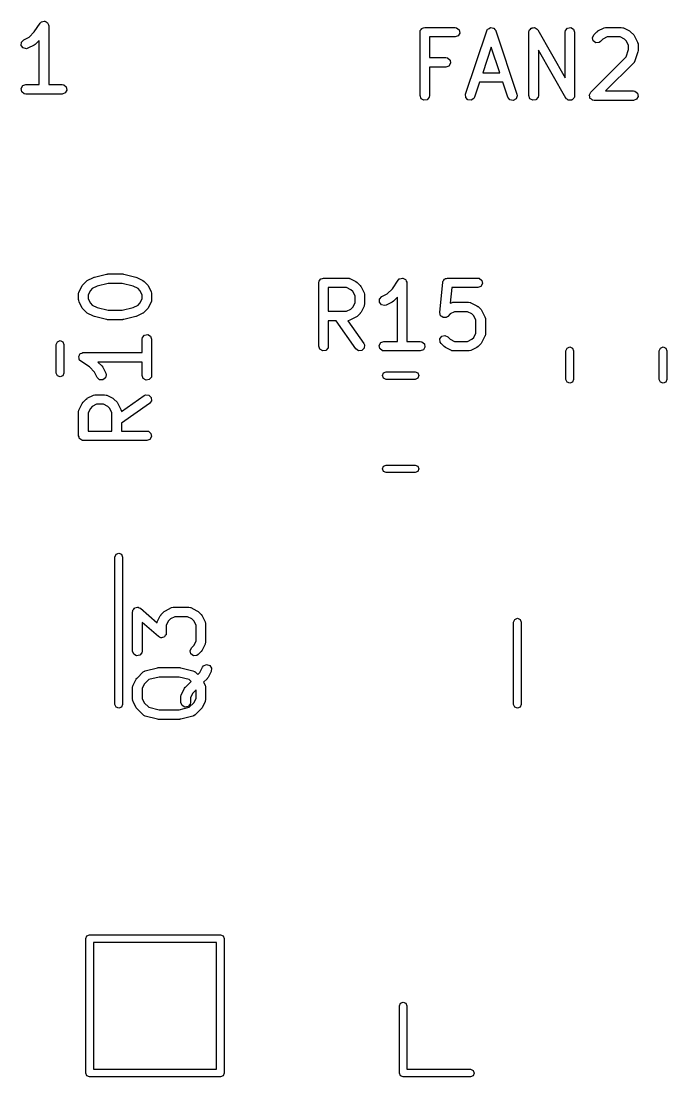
# Model space of a CAD drawing. Extents: x 84 to 170.9, y -102.7 to -57.6.
# Drawn here: x 147.92 to 158.09, y -100.52 to -83.88 of the extents above; entities that cross this region are included whole.
import ezdxf

# ---------------------------------------------------------------- set-up
doc = ezdxf.new("R2010")
doc.units = 0
doc.layers.add('BLACK', color=7, linetype='CONTINUOUS')

msp = doc.modelspace()

# ---------------------------------------------------------------- linework, layer by layer
at = {"layer": 'BLACK', "linetype": 'CONTINUOUS'}
for p, q in [((148.265, -83.8836), (148.286, -83.8775)), ((148.286, -83.8775), (148.29, -83.8793)), ((148.127, -84.0475), (148.219, -83.9108)), ((148.219, -83.9108), (148.237, -83.8919)), ((148.237, -83.8919), (148.241, -83.8907)), ((148.241, -83.8907), (148.243, -83.8874)), ((148.243, -83.8874), (148.265, -83.8836)), ((148.29, -83.8793), (148.294, -83.8785)), ((148.294, -83.8785), (148.313, -83.8894)), ((148.313, -83.8894), (148.333, -83.8981)), ((148.333, -83.8981), (148.335, -83.902)), ((148.335, -83.902), (148.338, -83.9042)), ((148.338, -83.9042), (148.346, -83.9246)), ((148.346, -83.9246), (148.355, -83.9441)), ((148.355, -83.9441), (148.354, -83.9483)), ((148.354, -83.9483), (148.356, -83.9524)), ((148.356, -83.9524), (148.356, -84.8774)), ((154.206, -84.0524), (154.208, -84.0426)), ((154.207, -84.0394), (154.209, -84.0365)), ((154.208, -84.0426), (154.207, -84.0394)), ((154.209, -84.0365), (154.21, -84.0267)), ((154.21, -84.0267), (154.223, -84.0118)), ((154.223, -84.0118), (154.233, -83.9949)), ((154.233, -83.9949), (154.239, -83.9926)), ((154.239, -83.9926), (154.243, -83.9874)), ((154.243, -83.9874), (154.263, -83.984)), ((154.263, -83.984), (154.281, -83.9774)), ((154.281, -83.9774), (154.757, -83.9774)), ((154.757, -83.9774), (154.783, -83.9819)), ((154.783, -83.9819), (154.822, -84.0149)), ((154.822, -84.0149), (154.831, -84.0654)), ((154.924, -85.0287), (155.257, -84.0287)), ((155.257, -84.0287), (155.27, -84.0058)), ((155.27, -84.0058), (155.272, -84.0046)), ((155.272, -84.0026), (155.293, -83.9913)), ((155.272, -84.0046), (155.272, -84.0026)), ((155.293, -83.9913), (155.314, -83.9789)), ((155.314, -83.9789), (155.316, -83.9792)), ((155.316, -83.9792), (155.318, -83.9782)), ((155.318, -83.9782), (155.341, -83.9829)), ((155.341, -83.9829), (155.364, -83.9864)), ((155.364, -83.9864), (155.366, -83.988)), ((155.366, -83.988), (155.368, -83.9885)), ((155.368, -83.9885), (155.383, -84.0071)), ((155.383, -84.0071), (155.398, -84.0248)), ((155.398, -84.0248), (155.398, -84.027)), ((155.398, -84.027), (155.4, -84.0287)), ((155.4, -84.0287), (155.733, -85.0287)), ((155.92, -84.0524), (155.925, -84.0267)), ((155.925, -84.0267), (155.929, -84.0214)), ((155.929, -84.0214), (155.93, -84.0146)), ((155.93, -84.0146), (155.945, -84.0022)), ((155.945, -84.0022), (155.958, -83.9874)), ((155.958, -83.9874), (155.965, -83.9862)), ((155.965, -83.9862), (155.97, -83.9818)), ((155.97, -83.9818), (155.989, -83.9819)), ((155.989, -83.9819), (156.008, -83.9785)), ((156.008, -83.9785), (156.014, -83.982)), ((156.014, -83.982), (156.021, -83.982)), ((156.021, -83.982), (156.036, -83.9945)), ((156.036, -83.9945), (156.053, -84.0042)), ((156.053, -84.0042), (156.055, -84.0107)), ((156.055, -84.0107), (156.06, -84.0152)), ((156.06, -84.0152), (156.492, -84.77)), ((156.492, -84.0524), (156.496, -84.0267)), ((156.496, -84.0267), (156.529, -83.9874)), ((156.529, -83.9874), (156.58, -83.9785)), ((156.58, -83.9785), (156.624, -84.0042)), ((156.624, -84.0042), (156.642, -84.0524)), ((156.99, -84.047), (157.008, -84.0341)), ((157.008, -84.0341), (157.009, -84.0329)), ((157.009, -84.0329), (157.105, -83.9853)), ((157.105, -83.9853), (157.13, -83.9779)), ((157.13, -83.9779), (157.134, -83.9789)), ((157.134, -83.9789), (157.138, -83.9774)), ((157.138, -83.9774), (157.376, -83.9774)), ((157.376, -83.9774), (157.402, -83.9819)), ((157.402, -83.9819), (157.405, -83.9848)), ((157.405, -83.9848), (157.41, -83.9853)), ((157.41, -83.9853), (157.505, -84.0329)), ((157.505, -84.0329), (157.523, -84.0463)), ((147.923, -84.2595), (147.926, -84.2083)), ((147.926, -84.2083), (147.962, -84.171)), ((147.962, -84.171), (148.046, -84.1288)), ((148.046, -84.1288), (148.127, -84.0475)), ((148.206, -84.1811), (148.144, -84.2435)), ((148.206, -84.8774), (148.206, -84.1811)), ((154.206, -85.0524), (154.206, -84.0524)), ((154.757, -84.1274), (154.356, -84.1274)), ((154.356, -84.1274), (154.356, -84.4536)), ((154.805, -84.1098), (154.757, -84.1274)), ((154.831, -84.0654), (154.805, -84.1098)), ((155.92, -85.0524), (155.92, -84.0524)), ((156.492, -84.77), (156.492, -84.0524)), ((156.642, -84.0524), (156.642, -85.0524)), ((156.921, -84.1411), (156.942, -84.0946)), ((156.934, -84.1906), (156.921, -84.1411)), ((156.976, -84.2201), (156.934, -84.1906)), ((156.942, -84.0946), (156.99, -84.047)), ((157.048, -84.2007), (157.027, -84.2156)), ((157.087, -84.1616), (157.048, -84.2007)), ((157.156, -84.1274), (157.087, -84.1616)), ((157.358, -84.1274), (157.156, -84.1274)), ((157.427, -84.1616), (157.358, -84.1274)), ((157.457, -84.192), (157.427, -84.1616)), ((157.492, -84.2606), (157.457, -84.192)), ((157.523, -84.0463), (157.524, -84.047)), ((157.524, -84.047), (157.572, -84.0946)), ((157.572, -84.0946), (157.585, -84.113)), ((157.585, -84.113), (157.586, -84.1141)), ((157.586, -84.1141), (157.634, -84.2093)), ((157.634, -84.2093), (157.641, -84.2343)), ((147.954, -84.3007), (147.923, -84.2595)), ((148.004, -84.3126), (147.954, -84.3007)), ((148.029, -84.3052), (148.004, -84.3126)), ((148.124, -84.2576), (148.029, -84.3052)), ((148.125, -84.2564), (148.124, -84.2576)), ((148.144, -84.2435), (148.125, -84.2564)), ((155.329, -84.2895), (155.195, -84.6917)), ((155.463, -84.6917), (155.329, -84.2895)), ((156.502, -85.0896), (156.07, -84.3348)), ((156.07, -84.3348), (156.07, -85.0524)), ((157.027, -84.2156), (156.976, -84.2201)), ((157.453, -84.4404), (157.492, -84.3259)), ((157.492, -84.3259), (157.492, -84.2606)), ((157.638, -84.3618), (157.59, -84.5047)), ((157.642, -84.3381), (157.638, -84.3602)), ((157.638, -84.3602), (157.638, -84.3618)), ((157.641, -84.2343), (157.64, -84.2386)), ((157.64, -84.2386), (157.642, -84.2429)), ((157.642, -84.2429), (157.642, -84.3381)), ((154.356, -84.4536), (154.614, -84.4536)), ((154.614, -84.4536), (154.64, -84.4581)), ((154.64, -84.4581), (154.679, -84.4911)), ((154.688, -84.5416), (154.662, -84.586)), ((154.679, -84.4911), (154.688, -84.5416)), ((156.895, -84.9993), (157.453, -84.4404)), ((157.572, -84.534), (157.129, -84.9774)), ((157.574, -84.5299), (157.572, -84.534)), ((157.578, -84.5276), (157.574, -84.5299)), ((157.59, -84.5047), (157.578, -84.5276)), ((154.614, -84.6036), (154.356, -84.6036)), ((154.356, -84.6036), (154.356, -85.0524)), ((154.662, -84.586), (154.614, -84.6036)), ((155.195, -84.6917), (155.463, -84.6917)), ((155.145, -84.8417), (155.066, -85.0761)), ((155.513, -84.8417), (155.145, -84.8417)), ((155.591, -85.0761), (155.513, -84.8417)), ((147.921, -84.9394), (147.947, -84.8949)), ((147.93, -84.9899), (147.921, -84.9394)), ((147.97, -85.0229), (147.93, -84.9899)), ((147.947, -84.8949), (147.995, -84.8774)), ((147.995, -85.0274), (147.97, -85.0229)), ((147.995, -84.8774), (148.206, -84.8774)), ((148.567, -85.0274), (147.995, -85.0274)), ((148.356, -84.8774), (148.567, -84.8774)), ((148.567, -84.8774), (148.592, -84.8819)), ((148.615, -85.0098), (148.567, -85.0274)), ((148.592, -84.8819), (148.632, -84.9149)), ((148.641, -84.9654), (148.615, -85.0098)), ((148.632, -84.9149), (148.641, -84.9654)), ((154.925, -85.0799), (154.924, -85.0287)), ((155.733, -85.0287), (155.737, -85.0544)), ((156.873, -85.0458), (156.874, -85.0427)), ((156.874, -85.0394), (156.885, -85.0198)), ((156.874, -85.0427), (156.874, -85.0394)), ((156.885, -85.0198), (156.895, -84.9993)), ((157.129, -84.9774), (157.567, -84.9774)), ((157.567, -84.9774), (157.592, -84.9819)), ((157.592, -84.9819), (157.632, -85.0149)), ((157.632, -85.0149), (157.641, -85.0654)), ((154.223, -85.1006), (154.206, -85.0524)), ((154.268, -85.1262), (154.223, -85.1006)), ((154.318, -85.1173), (154.268, -85.1262)), ((154.351, -85.078), (154.318, -85.1173)), ((154.356, -85.0524), (154.351, -85.078)), ((154.96, -85.1183), (154.925, -85.0799)), ((155.01, -85.1259), (154.96, -85.1183)), ((155.054, -85.099), (155.01, -85.1259)), ((155.066, -85.0761), (155.054, -85.099)), ((155.623, -85.1163), (155.591, -85.0761)), ((155.673, -85.1266), (155.623, -85.1163)), ((155.718, -85.1021), (155.673, -85.1266)), ((155.737, -85.0544), (155.718, -85.1021)), ((155.938, -85.1006), (155.92, -85.0524)), ((155.982, -85.1262), (155.938, -85.1006)), ((156.033, -85.1173), (155.982, -85.1262)), ((156.066, -85.078), (156.033, -85.1173)), ((156.07, -85.0524), (156.066, -85.078)), ((156.507, -85.0941), (156.502, -85.0896)), ((156.509, -85.1006), (156.507, -85.0941)), ((156.526, -85.1103), (156.509, -85.1006)), ((156.541, -85.1227), (156.526, -85.1103)), ((156.548, -85.1228), (156.541, -85.1227)), ((156.554, -85.1262), (156.548, -85.1228)), ((156.573, -85.1229), (156.554, -85.1262)), ((156.592, -85.123), (156.573, -85.1229)), ((156.597, -85.1185), (156.592, -85.123)), ((156.604, -85.1173), (156.597, -85.1185)), ((156.617, -85.1025), (156.604, -85.1173)), ((156.631, -85.0902), (156.617, -85.1025)), ((156.633, -85.0833), (156.631, -85.0902)), ((156.637, -85.078), (156.633, -85.0833)), ((156.642, -85.0524), (156.637, -85.078)), ((156.879, -85.0676), (156.873, -85.0458)), ((156.883, -85.0899), (156.879, -85.0676)), ((156.885, -85.0921), (156.883, -85.0899)), ((156.886, -85.0954), (156.885, -85.0921)), ((156.905, -85.1083), (156.886, -85.0954)), ((156.922, -85.1229), (156.905, -85.1083)), ((156.927, -85.1237), (156.922, -85.1229)), ((156.928, -85.1248), (156.927, -85.1237)), ((156.931, -85.1245), (156.928, -85.1248)), ((156.948, -85.1274), (156.931, -85.1245)), ((157.567, -85.1274), (156.948, -85.1274)), ((157.615, -85.1098), (157.567, -85.1274)), ((157.641, -85.0654), (157.615, -85.1098)), ((149.075, -87.913), (149.265, -87.8653)), ((149.265, -87.8653), (149.28, -87.8643)), ((149.28, -87.8643), (149.283, -87.8631)), ((149.283, -87.8631), (149.521, -87.8631)), ((149.521, -87.8631), (149.536, -87.8657)), ((149.536, -87.8657), (149.54, -87.8653)), ((149.54, -87.8653), (149.73, -87.913)), ((148.883, -88.0474), (148.896, -88.0294)), ((148.896, -88.0294), (148.897, -88.0279)), ((148.897, -88.0279), (148.945, -87.9803)), ((148.945, -87.9803), (148.963, -87.9674)), ((148.963, -87.9674), (148.964, -87.9663)), ((148.964, -87.9663), (149.059, -87.9186)), ((149.059, -87.9186), (149.072, -87.9149)), ((149.072, -87.9149), (149.075, -87.913)), ((149.293, -88.0131), (149.119, -88.0565)), ((149.512, -88.0131), (149.293, -88.0131)), ((149.686, -88.0565), (149.512, -88.0131)), ((149.73, -87.913), (149.742, -87.9182)), ((149.742, -87.9182), (149.745, -87.9186)), ((149.745, -87.9186), (149.841, -87.9663)), ((149.841, -87.9663), (149.859, -87.9796)), ((149.859, -87.9796), (149.86, -87.9803)), ((149.86, -87.9803), (149.908, -88.0279)), ((149.908, -88.0279), (149.921, -88.0463)), ((152.611, -88.0024), (152.612, -87.9926)), ((152.611, -89.0024), (152.611, -88.0024)), ((152.612, -87.9894), (152.614, -87.9865)), ((152.612, -87.9926), (152.612, -87.9894)), ((152.614, -87.9865), (152.615, -87.9767)), ((152.615, -87.9767), (152.628, -87.9618)), ((152.628, -87.9618), (152.638, -87.9449)), ((152.638, -87.9449), (152.644, -87.9426)), ((152.644, -87.9426), (152.648, -87.9374)), ((152.648, -87.9374), (152.667, -87.934)), ((152.667, -87.934), (152.686, -87.9274)), ((152.686, -87.9274), (153.067, -87.9274)), ((153.067, -87.9274), (153.092, -87.9319)), ((153.092, -87.9319), (153.096, -87.9348)), ((153.096, -87.9348), (153.1, -87.9353)), ((153.1, -87.9353), (153.195, -87.9829)), ((153.195, -87.9829), (153.213, -87.9963)), ((153.213, -87.9963), (153.215, -87.997)), ((153.215, -87.997), (153.263, -88.0446)), ((153.77, -88.0975), (153.861, -87.9608)), ((153.861, -87.9608), (153.879, -87.9419)), ((153.879, -87.9419), (153.884, -87.9407)), ((153.884, -87.9407), (153.886, -87.9374)), ((153.886, -87.9374), (153.908, -87.9336)), ((153.908, -87.9336), (153.929, -87.9275)), ((153.929, -87.9275), (153.933, -87.9293)), ((153.933, -87.9293), (153.937, -87.9285)), ((153.937, -87.9285), (153.956, -87.9394)), ((153.956, -87.9394), (153.976, -87.9481)), ((153.976, -87.9481), (153.978, -87.952)), ((153.978, -87.952), (153.981, -87.9542)), ((153.981, -87.9542), (153.989, -87.9746)), ((153.989, -87.9746), (153.998, -87.9941)), ((153.998, -87.9941), (153.997, -87.9983)), ((153.997, -87.9983), (153.999, -88.0024)), ((153.999, -88.0024), (153.999, -88.9274)), ((154.516, -88.4711), (154.563, -87.9949)), ((154.563, -87.9949), (154.565, -87.9911)), ((154.564, -87.9894), (154.566, -87.9867)), ((154.565, -87.9911), (154.564, -87.9894)), ((154.566, -87.9867), (154.571, -87.9698)), ((154.571, -87.9698), (154.582, -87.9587)), ((154.582, -87.9587), (154.59, -87.9449)), ((154.59, -87.9449), (154.6, -87.9413)), ((154.6, -87.9413), (154.607, -87.934)), ((154.607, -87.934), (154.623, -87.9328)), ((154.623, -87.9328), (154.638, -87.9274)), ((154.638, -87.9274), (155.114, -87.9274)), ((155.114, -87.9274), (155.14, -87.9319)), ((155.14, -87.9319), (155.179, -87.9649)), ((155.188, -88.0154), (155.162, -88.0598)), ((155.179, -87.9649), (155.188, -88.0154)), ((148.827, -88.1762), (148.832, -88.1505)), ((148.827, -88.2714), (148.827, -88.1762)), ((148.832, -88.1505), (148.835, -88.1471)), ((148.835, -88.1426), (148.883, -88.0474)), ((148.835, -88.1471), (148.835, -88.1426)), ((149.012, -88.1254), (148.977, -88.1939)), ((148.977, -88.1939), (148.977, -88.2537)), ((149.042, -88.095), (149.012, -88.1254)), ((149.119, -88.0565), (149.042, -88.095)), ((149.763, -88.095), (149.686, -88.0565)), ((149.793, -88.1254), (149.763, -88.095)), ((149.827, -88.1939), (149.793, -88.1254)), ((149.827, -88.2537), (149.827, -88.1939)), ((149.921, -88.0463), (149.922, -88.0474)), ((149.922, -88.0474), (149.969, -88.1426)), ((149.969, -88.1426), (149.977, -88.1676)), ((149.977, -88.1676), (149.976, -88.172)), ((149.976, -88.172), (149.977, -88.1762)), ((149.977, -88.1762), (149.977, -88.2714)), ((152.761, -88.0774), (152.761, -88.4512)), ((153.049, -88.0774), (152.761, -88.0774)), ((153.117, -88.1116), (153.049, -88.0774)), ((153.148, -88.142), (153.117, -88.1116)), ((153.182, -88.2106), (153.148, -88.142)), ((153.263, -88.0446), (153.275, -88.063)), ((153.275, -88.063), (153.277, -88.0641)), ((153.277, -88.0641), (153.324, -88.1593)), ((153.324, -88.1593), (153.332, -88.1843)), ((153.332, -88.1843), (153.331, -88.1886)), ((153.331, -88.1886), (153.332, -88.1929)), ((153.332, -88.1929), (153.332, -88.3357)), ((153.605, -88.221), (153.689, -88.1788)), ((153.689, -88.1788), (153.77, -88.0975)), ((154.706, -88.0774), (154.681, -88.3256)), ((155.114, -88.0774), (154.706, -88.0774)), ((155.162, -88.0598), (155.114, -88.0774)), ((148.829, -88.2756), (148.827, -88.2714)), ((148.828, -88.28), (148.829, -88.2756)), ((148.835, -88.305), (148.828, -88.28)), ((148.883, -88.4002), (148.835, -88.305)), ((148.977, -88.2537), (149.012, -88.3222)), ((149.012, -88.3222), (149.042, -88.3526)), ((149.042, -88.3526), (149.119, -88.3911)), ((149.686, -88.3911), (149.763, -88.3526)), ((149.763, -88.3526), (149.793, -88.3222)), ((149.793, -88.3222), (149.827, -88.2537)), ((149.969, -88.305), (149.922, -88.4002)), ((149.97, -88.3005), (149.969, -88.305)), ((149.973, -88.2971), (149.97, -88.3005)), ((149.977, -88.2714), (149.973, -88.2971)), ((153.148, -88.3865), (153.182, -88.318)), ((153.182, -88.318), (153.182, -88.2106)), ((153.324, -88.3693), (153.277, -88.4645)), ((153.325, -88.3648), (153.324, -88.3693)), ((153.328, -88.3614), (153.325, -88.3648)), ((153.332, -88.3357), (153.328, -88.3614)), ((153.566, -88.3095), (153.569, -88.2583)), ((153.597, -88.3507), (153.566, -88.3095)), ((153.569, -88.2583), (153.605, -88.221)), ((153.647, -88.3626), (153.597, -88.3507)), ((153.672, -88.3552), (153.647, -88.3626)), ((153.767, -88.3076), (153.672, -88.3552)), ((153.768, -88.3064), (153.767, -88.3076)), ((153.786, -88.2935), (153.768, -88.3064)), ((153.849, -88.2311), (153.786, -88.2935)), ((153.849, -88.9274), (153.849, -88.2311)), ((154.681, -88.3256), (154.7, -88.3163)), ((154.7, -88.3163), (154.725, -88.3088)), ((154.725, -88.3088), (154.729, -88.3099)), ((154.729, -88.3099), (154.733, -88.3083)), ((154.733, -88.3083), (154.971, -88.3083)), ((154.971, -88.3083), (154.997, -88.3129)), ((154.997, -88.3129), (155.001, -88.3157)), ((155.001, -88.3157), (155.005, -88.3163)), ((155.005, -88.3163), (155.1, -88.3639)), ((155.1, -88.3639), (155.118, -88.3772)), ((148.884, -88.4013), (148.883, -88.4002)), ((148.897, -88.4197), (148.884, -88.4013)), ((148.945, -88.4673), (148.897, -88.4197)), ((148.946, -88.468), (148.945, -88.4673)), ((148.964, -88.4814), (148.946, -88.468)), ((149.059, -88.529), (148.964, -88.4814)), ((149.063, -88.5294), (149.059, -88.529)), ((149.075, -88.5347), (149.063, -88.5294)), ((149.265, -88.5823), (149.075, -88.5347)), ((149.119, -88.3911), (149.293, -88.4345)), ((149.293, -88.4345), (149.512, -88.4345)), ((149.512, -88.4345), (149.686, -88.3911)), ((149.73, -88.5347), (149.54, -88.5823)), ((149.733, -88.5327), (149.73, -88.5347)), ((149.745, -88.529), (149.733, -88.5327)), ((149.841, -88.4814), (149.745, -88.529)), ((149.842, -88.4802), (149.841, -88.4814)), ((149.86, -88.4673), (149.842, -88.4802)), ((149.908, -88.4197), (149.86, -88.4673)), ((149.922, -88.4002), (149.908, -88.4182)), ((149.908, -88.4182), (149.908, -88.4197)), ((152.761, -88.4512), (153.049, -88.4512)), ((153.049, -88.4512), (153.117, -88.4169)), ((153.117, -88.4169), (153.148, -88.3865)), ((153.215, -88.5316), (153.197, -88.5445)), ((153.263, -88.484), (153.215, -88.5316)), ((153.277, -88.4645), (153.263, -88.4825)), ((153.263, -88.4825), (153.263, -88.484)), ((154.516, -88.4716), (154.516, -88.4711)), ((154.516, -88.472), (154.516, -88.4716)), ((154.522, -88.4964), (154.516, -88.472)), ((154.529, -88.5208), (154.522, -88.4964)), ((154.529, -88.5211), (154.529, -88.5208)), ((154.529, -88.5216), (154.529, -88.5211)), ((154.55, -88.536), (154.529, -88.5216)), ((154.57, -88.5508), (154.55, -88.536)), ((154.644, -88.5316), (154.622, -88.5465)), ((154.683, -88.4926), (154.644, -88.5316)), ((154.751, -88.4583), (154.683, -88.4926)), ((154.954, -88.4583), (154.751, -88.4583)), ((155.022, -88.4926), (154.954, -88.4583)), ((155.053, -88.523), (155.022, -88.4926)), ((155.087, -88.5915), (155.053, -88.523)), ((155.118, -88.3772), (155.12, -88.3779)), ((155.12, -88.3779), (155.167, -88.4255)), ((155.167, -88.4255), (155.18, -88.4439)), ((155.18, -88.4439), (155.181, -88.445)), ((155.181, -88.445), (155.229, -88.5403)), ((149.269, -88.5819), (149.265, -88.5823)), ((149.283, -88.5845), (149.269, -88.5819)), ((149.521, -88.5845), (149.283, -88.5845)), ((149.525, -88.5833), (149.521, -88.5845)), ((149.54, -88.5823), (149.525, -88.5833)), ((152.885, -88.6012), (152.761, -88.6012)), ((152.761, -88.6012), (152.761, -89.0024)), ((153.196, -89.0454), (152.885, -88.6012)), ((153.071, -88.5997), (153.068, -88.6008)), ((153.068, -88.6008), (153.319, -88.9594)), ((153.075, -88.6007), (153.071, -88.5997)), ((153.1, -88.5933), (153.075, -88.6007)), ((153.195, -88.5457), (153.1, -88.5933)), ((153.197, -88.5445), (153.195, -88.5457)), ((154.571, -88.5507), (154.57, -88.5508)), ((154.596, -88.5488), (154.571, -88.551)), ((154.571, -88.551), (154.571, -88.5507)), ((154.621, -88.5469), (154.596, -88.5488)), ((154.622, -88.5466), (154.621, -88.5469)), ((154.622, -88.5465), (154.622, -88.5466)), ((155.087, -88.7942), (155.087, -88.5915)), ((155.229, -88.5403), (155.236, -88.5652)), ((155.236, -88.5652), (155.235, -88.5696)), ((155.235, -88.5696), (155.237, -88.5738)), ((155.237, -88.5738), (155.237, -88.8119)), ((149.827, -88.8905), (149.832, -88.8648)), ((149.832, -88.8648), (149.865, -88.8255)), ((149.865, -88.8255), (149.915, -88.8166)), ((149.915, -88.8166), (149.96, -88.8423)), ((149.96, -88.8423), (149.977, -88.8905)), ((154.518, -88.8877), (154.547, -88.8457)), ((154.547, -88.8457), (154.597, -88.8324)), ((154.597, -88.8324), (154.644, -88.8541)), ((154.644, -88.8541), (154.683, -88.8931)), ((155.022, -88.8931), (155.053, -88.8627)), ((155.053, -88.8627), (155.087, -88.7942)), ((155.229, -88.8454), (155.181, -88.9407)), ((155.232, -88.8376), (155.229, -88.841)), ((155.229, -88.841), (155.229, -88.8454)), ((155.237, -88.8119), (155.232, -88.8376)), ((148.475, -88.9729), (148.493, -88.9305)), ((148.475, -89.4271), (148.475, -88.9729)), ((148.493, -88.9305), (148.535, -88.9129)), ((148.535, -88.9129), (148.577, -88.9305)), ((148.577, -88.9305), (148.595, -88.9729)), ((148.595, -88.9729), (148.595, -89.4271)), ((149.827, -89.1012), (149.827, -88.8905)), ((149.977, -88.8905), (149.977, -89.4619)), ((152.628, -89.0506), (152.611, -89.0024)), ((152.756, -89.028), (152.723, -89.0673)), ((152.761, -89.0024), (152.756, -89.028)), ((153.325, -89.0341), (153.289, -89.0704)), ((153.319, -88.9594), (153.33, -88.983)), ((153.33, -88.983), (153.325, -89.0341)), ((153.564, -88.9894), (153.59, -88.9449)), ((153.573, -89.0399), (153.564, -88.9894)), ((153.59, -88.9449), (153.638, -88.9274)), ((153.638, -88.9274), (153.849, -88.9274)), ((153.999, -88.9274), (154.21, -88.9274)), ((154.21, -88.9274), (154.235, -88.9319)), ((154.235, -88.9319), (154.274, -88.9649)), ((154.283, -89.0154), (154.258, -89.0598)), ((154.274, -88.9649), (154.283, -89.0154)), ((154.523, -88.9388), (154.518, -88.8877)), ((154.537, -88.9602), (154.523, -88.9388)), ((154.585, -89.0078), (154.537, -88.9602)), ((154.587, -89.0085), (154.585, -89.0078)), ((154.605, -89.0218), (154.587, -89.0085)), ((154.7, -89.0695), (154.605, -89.0218)), ((154.683, -88.8931), (154.751, -88.9274)), ((154.751, -88.9274), (154.954, -88.9274)), ((154.954, -88.9274), (155.022, -88.8931)), ((155.1, -89.0218), (155.005, -89.0695)), ((155.101, -89.0207), (155.1, -89.0218)), ((155.12, -89.0078), (155.101, -89.0207)), ((155.167, -88.9602), (155.12, -89.0078)), ((155.168, -88.9587), (155.167, -88.9602)), ((155.181, -88.9407), (155.168, -88.9587)), ((156.505, -89.0729), (156.523, -89.0305)), ((156.523, -89.0305), (156.565, -89.0129)), ((156.565, -89.0129), (156.607, -89.0305)), ((156.607, -89.0305), (156.625, -89.0729)), ((157.975, -89.0729), (157.993, -89.0305)), ((157.993, -89.0305), (158.035, -89.0129)), ((158.035, -89.0129), (158.077, -89.0305)), ((158.077, -89.0305), (158.095, -89.0729)), ((148.828, -89.1714), (148.829, -89.1674)), ((148.834, -89.1923), (148.828, -89.1714)), ((148.829, -89.1632), (148.839, -89.1443)), ((148.829, -89.1674), (148.829, -89.1632)), ((148.837, -89.2137), (148.834, -89.1923)), ((148.839, -89.1443), (148.848, -89.1244)), ((148.848, -89.1244), (148.852, -89.1225)), ((148.852, -89.1225), (148.854, -89.1187)), ((148.854, -89.1187), (148.875, -89.1113)), ((148.875, -89.1113), (148.894, -89.1016)), ((148.894, -89.1016), (148.898, -89.1027)), ((148.898, -89.1027), (148.902, -89.1012)), ((148.902, -89.1012), (149.827, -89.1012)), ((152.673, -89.0762), (152.628, -89.0506)), ((152.723, -89.0673), (152.673, -89.0762)), ((153.238, -89.0748), (153.196, -89.0454)), ((153.289, -89.0704), (153.238, -89.0748)), ((153.612, -89.0729), (153.573, -89.0399)), ((153.638, -89.0774), (153.612, -89.0729)), ((154.21, -89.0774), (153.638, -89.0774)), ((154.258, -89.0598), (154.21, -89.0774)), ((154.704, -89.07), (154.7, -89.0695)), ((154.708, -89.0729), (154.704, -89.07)), ((154.733, -89.0774), (154.708, -89.0729)), ((154.971, -89.0774), (154.733, -89.0774)), ((154.976, -89.0758), (154.971, -89.0774)), ((154.98, -89.0769), (154.976, -89.0758)), ((155.005, -89.0695), (154.98, -89.0769)), ((156.505, -89.5271), (156.505, -89.0729)), ((156.625, -89.0729), (156.625, -89.5271)), ((157.975, -89.5271), (157.975, -89.0729)), ((158.095, -89.0729), (158.095, -89.5271)), ((148.841, -89.2165), (148.837, -89.2137)), ((148.842, -89.2206), (148.841, -89.2165)), ((148.861, -89.2386), (148.842, -89.2206)), ((148.997, -89.3297), (148.861, -89.2386)), ((149.079, -89.4111), (148.997, -89.3297)), ((149.827, -89.2512), (149.131, -89.2512)), ((149.131, -89.2512), (149.194, -89.3136)), ((149.194, -89.3136), (149.206, -89.332)), ((149.206, -89.332), (149.208, -89.3331)), ((149.208, -89.3331), (149.255, -89.4284)), ((149.827, -89.4619), (149.827, -89.2512)), ((148.493, -89.4695), (148.475, -89.4271)), ((148.535, -89.4871), (148.493, -89.4695)), ((148.577, -89.4695), (148.535, -89.4871)), ((148.595, -89.4271), (148.577, -89.4695)), ((149.121, -89.4954), (149.079, -89.4111)), ((149.158, -89.5307), (149.121, -89.4954)), ((149.209, -89.5338), (149.158, -89.5307)), ((149.251, -89.5032), (149.209, -89.5338)), ((149.263, -89.4533), (149.251, -89.5032)), ((149.255, -89.4284), (149.263, -89.4533)), ((149.845, -89.5101), (149.827, -89.4619)), ((149.889, -89.5358), (149.845, -89.5101)), ((149.94, -89.5269), (149.889, -89.5358)), ((149.973, -89.4876), (149.94, -89.5269)), ((149.977, -89.4619), (149.973, -89.4876)), ((153.613, -89.465), (153.631, -89.4226)), ((153.631, -89.5074), (153.613, -89.465)), ((153.631, -89.4226), (153.673, -89.405)), ((153.673, -89.525), (153.631, -89.5074)), ((153.673, -89.405), (154.127, -89.405)), ((154.127, -89.525), (153.673, -89.525)), ((154.127, -89.405), (154.169, -89.4226)), ((154.169, -89.5074), (154.127, -89.525)), ((154.169, -89.4226), (154.187, -89.465)), ((154.187, -89.465), (154.169, -89.5074)), ((156.523, -89.5695), (156.505, -89.5271)), ((156.625, -89.5271), (156.607, -89.5695)), ((157.993, -89.5695), (157.975, -89.5271)), ((158.095, -89.5271), (158.077, -89.5695)), ((156.565, -89.5871), (156.523, -89.5695)), ((156.607, -89.5695), (156.565, -89.5871)), ((158.035, -89.5871), (157.993, -89.5695)), ((158.077, -89.5695), (158.035, -89.5871)), ((148.897, -89.8851), (148.945, -89.8374)), ((148.945, -89.8374), (148.963, -89.8246)), ((148.963, -89.8246), (148.964, -89.8234)), ((148.964, -89.8234), (149.059, -89.7758)), ((149.059, -89.7758), (149.084, -89.7683)), ((149.084, -89.7683), (149.089, -89.7694)), ((149.089, -89.7694), (149.093, -89.7679)), ((149.093, -89.7679), (149.236, -89.7679)), ((149.236, -89.7679), (149.261, -89.7724)), ((149.261, -89.7724), (149.265, -89.7753)), ((149.265, -89.7753), (149.269, -89.7758)), ((149.269, -89.7758), (149.364, -89.8234)), ((149.364, -89.8234), (149.383, -89.8368)), ((149.383, -89.8368), (149.384, -89.8374)), ((149.384, -89.8374), (149.432, -89.8851)), ((149.501, -90.0324), (149.859, -89.7814)), ((149.859, -89.7814), (149.883, -89.7704)), ((149.883, -89.7704), (149.934, -89.7749)), ((149.934, -89.7749), (149.97, -89.8112)), ((149.975, -89.8623), (149.945, -89.9043)), ((149.97, -89.8112), (149.975, -89.8623)), ((148.827, -90.0333), (148.832, -90.0077)), ((148.827, -90.4143), (148.827, -90.0333)), ((148.832, -90.0077), (148.835, -90.0042)), ((148.835, -89.9998), (148.883, -89.9046)), ((148.835, -90.0042), (148.835, -89.9998)), ((148.883, -89.9046), (148.896, -89.8865)), ((148.896, -89.8865), (148.897, -89.8851)), ((149.012, -89.9825), (148.977, -90.051)), ((149.042, -89.9521), (149.012, -89.9825)), ((149.111, -89.9179), (149.042, -89.9521)), ((149.218, -89.9179), (149.111, -89.9179)), ((149.287, -89.9521), (149.218, -89.9179)), ((149.317, -89.9825), (149.287, -89.9521)), ((149.351, -90.051), (149.317, -89.9825)), ((149.432, -89.8851), (149.444, -89.9034)), ((149.444, -89.9034), (149.446, -89.9046)), ((149.446, -89.9046), (149.493, -89.9998)), ((149.493, -89.9998), (149.501, -90.0248)), ((149.501, -90.0248), (149.5, -90.0291)), ((149.5, -90.0291), (149.501, -90.0324)), ((149.945, -89.9043), (149.501, -90.2152)), ((148.977, -90.051), (148.977, -90.3393)), ((149.351, -90.3393), (149.351, -90.051)), ((148.977, -90.3393), (149.351, -90.3393)), ((149.501, -90.2152), (149.501, -90.3393)), ((149.501, -90.3393), (149.902, -90.3393)), ((149.902, -90.3393), (149.928, -90.3438)), ((149.928, -90.3438), (149.967, -90.3768)), ((148.834, -90.4326), (148.827, -90.4143)), ((148.837, -90.4518), (148.834, -90.4326)), ((148.843, -90.4561), (148.837, -90.4518)), ((148.845, -90.4625), (148.843, -90.4561)), ((148.862, -90.4722), (148.845, -90.4625)), ((148.877, -90.4848), (148.862, -90.4722)), ((148.886, -90.4865), (148.877, -90.4848)), ((148.889, -90.4881), (148.886, -90.4865)), ((148.893, -90.4876), (148.889, -90.4881)), ((148.902, -90.4893), (148.893, -90.4876)), ((149.902, -90.4893), (148.902, -90.4893)), ((149.951, -90.4717), (149.902, -90.4893)), ((149.976, -90.4273), (149.951, -90.4717)), ((149.967, -90.3768), (149.976, -90.4273)), ((153.613, -90.935), (153.631, -90.8926)), ((153.631, -90.9774), (153.613, -90.935)), ((153.631, -90.8926), (153.673, -90.875)), ((153.673, -90.995), (153.631, -90.9774)), ((153.673, -90.875), (154.127, -90.875)), ((154.127, -90.995), (153.673, -90.995)), ((154.127, -90.875), (154.169, -90.8926)), ((154.169, -90.9774), (154.127, -90.995)), ((154.169, -90.8926), (154.187, -90.935)), ((154.187, -90.935), (154.169, -90.9774)), ((149.4, -92.325), (149.418, -92.2826)), ((149.4, -94.65), (149.4, -92.325)), ((149.418, -92.2826), (149.46, -92.265)), ((149.46, -92.265), (149.502, -92.2826)), ((149.502, -92.2826), (149.52, -92.325)), ((149.52, -92.325), (149.52, -94.65)), ((149.677, -93.1905), (149.679, -93.1794)), ((149.677, -93.8095), (149.677, -93.1905)), ((149.679, -93.1759), (149.68, -93.1733)), ((149.679, -93.1794), (149.679, -93.1759)), ((149.68, -93.1733), (149.682, -93.1648)), ((149.682, -93.1648), (149.695, -93.1493)), ((149.695, -93.1493), (149.705, -93.132)), ((149.705, -93.132), (149.711, -93.1301)), ((149.711, -93.1301), (149.715, -93.1255)), ((149.715, -93.1255), (149.735, -93.122)), ((149.735, -93.122), (149.754, -93.1155)), ((149.754, -93.1155), (149.76, -93.1177)), ((149.76, -93.1177), (149.765, -93.1166)), ((149.765, -93.1166), (149.783, -93.1267)), ((149.783, -93.1267), (149.802, -93.134)), ((149.802, -93.134), (150.062, -93.3615)), ((150.128, -93.2327), (150.176, -93.1851)), ((150.176, -93.1851), (150.194, -93.1722)), ((150.194, -93.1722), (150.195, -93.171)), ((150.195, -93.171), (150.29, -93.1234)), ((150.29, -93.1234), (150.315, -93.116)), ((150.315, -93.116), (150.32, -93.117)), ((150.32, -93.117), (150.324, -93.1155)), ((150.324, -93.1155), (150.562, -93.1155)), ((150.562, -93.1155), (150.588, -93.12)), ((150.588, -93.12), (150.591, -93.1229)), ((150.591, -93.1229), (150.595, -93.1234)), ((150.595, -93.1234), (150.691, -93.171)), ((150.691, -93.171), (150.709, -93.1844)), ((150.709, -93.1844), (150.71, -93.1851)), ((150.71, -93.1851), (150.758, -93.2327)), ((150.084, -93.5803), (149.827, -93.3558)), ((149.827, -93.3558), (149.827, -93.8095)), ((150.062, -93.3615), (150.063, -93.3553)), ((150.063, -93.3553), (150.066, -93.3519)), ((150.066, -93.3474), (150.114, -93.2522)), ((150.066, -93.3519), (150.066, -93.3474)), ((150.114, -93.2522), (150.127, -93.2342)), ((150.127, -93.2342), (150.128, -93.2327)), ((150.243, -93.3301), (150.208, -93.3987)), ((150.273, -93.2997), (150.243, -93.3301)), ((150.342, -93.2655), (150.273, -93.2997)), ((150.544, -93.2655), (150.342, -93.2655)), ((150.613, -93.2997), (150.544, -93.2655)), ((150.643, -93.3301), (150.613, -93.2997)), ((150.677, -93.3987), (150.643, -93.3301)), ((150.758, -93.2327), (150.771, -93.251)), ((150.771, -93.251), (150.772, -93.2522)), ((150.772, -93.2522), (150.819, -93.3474)), ((150.819, -93.3474), (150.827, -93.3724)), ((155.68, -93.35), (155.698, -93.3076)), ((155.68, -94.65), (155.68, -93.35)), ((155.698, -93.3076), (155.74, -93.29)), ((155.74, -93.29), (155.782, -93.3076)), ((155.782, -93.3076), (155.8, -93.35)), ((155.8, -93.35), (155.8, -94.65)), ((150.208, -93.5238), (150.206, -93.5349)), ((150.208, -93.3987), (150.208, -93.5238)), ((150.677, -93.649), (150.677, -93.3987)), ((150.827, -93.3724), (150.826, -93.3767)), ((150.826, -93.3767), (150.827, -93.381)), ((150.827, -93.381), (150.827, -93.6667)), ((150.103, -93.5876), (150.084, -93.5803)), ((150.12, -93.5977), (150.103, -93.5876)), ((150.126, -93.5966), (150.12, -93.5977)), ((150.132, -93.5988), (150.126, -93.5966)), ((150.151, -93.5923), (150.132, -93.5988)), ((150.171, -93.5888), (150.151, -93.5923)), ((150.175, -93.5842), (150.171, -93.5888)), ((150.18, -93.5822), (150.175, -93.5842)), ((150.191, -93.5649), (150.18, -93.5822)), ((150.204, -93.5495), (150.191, -93.5649)), ((150.205, -93.541), (150.204, -93.5495)), ((150.207, -93.5384), (150.205, -93.541)), ((150.206, -93.5349), (150.207, -93.5384)), ((150.643, -93.7175), (150.677, -93.649)), ((150.82, -93.6958), (150.819, -93.7002)), ((150.823, -93.6923), (150.82, -93.6958)), ((150.827, -93.6667), (150.823, -93.6923)), ((149.695, -93.8577), (149.677, -93.8095)), ((149.739, -93.8834), (149.695, -93.8577)), ((149.823, -93.8352), (149.79, -93.8745)), ((149.827, -93.8095), (149.823, -93.8352)), ((150.582, -93.803), (150.604, -93.7565)), ((150.596, -93.8525), (150.582, -93.803)), ((150.638, -93.882), (150.596, -93.8525)), ((150.604, -93.7565), (150.643, -93.7175)), ((150.71, -93.8626), (150.689, -93.8775)), ((150.758, -93.8149), (150.71, -93.8626)), ((150.772, -93.7954), (150.758, -93.8135)), ((150.758, -93.8135), (150.758, -93.8149)), ((150.819, -93.7002), (150.772, -93.7954)), ((149.79, -93.8745), (149.739, -93.8834)), ((150.689, -93.8775), (150.638, -93.882)), ((150.796, -94.0408), (150.843, -94.0204)), ((150.843, -94.0204), (150.892, -94.035)), ((149.747, -94.2327), (149.842, -94.1374)), ((149.842, -94.1374), (149.864, -94.1225)), ((149.864, -94.1225), (149.871, -94.1219)), ((149.871, -94.1219), (149.877, -94.1177)), ((149.877, -94.1177), (150.068, -94.0701)), ((150.068, -94.0701), (150.082, -94.069)), ((150.082, -94.069), (150.086, -94.0679)), ((150.086, -94.0679), (150.419, -94.0679)), ((150.419, -94.0679), (150.434, -94.0705)), ((150.434, -94.0705), (150.437, -94.0701)), ((150.437, -94.0701), (150.628, -94.1177)), ((150.628, -94.1177), (150.652, -94.1283)), ((150.652, -94.1283), (150.656, -94.1343)), ((150.656, -94.1343), (150.663, -94.1374)), ((150.663, -94.1374), (150.705, -94.1796)), ((150.705, -94.1796), (150.738, -94.146)), ((150.738, -94.146), (150.781, -94.0617)), ((150.781, -94.0617), (150.796, -94.0408)), ((150.915, -94.1288), (150.867, -94.224)), ((150.892, -94.035), (150.921, -94.0778)), ((150.921, -94.0778), (150.915, -94.1288)), ((149.677, -94.381), (149.682, -94.3553)), ((149.682, -94.3553), (149.685, -94.3519)), ((149.685, -94.3474), (149.733, -94.2522)), ((149.685, -94.3519), (149.685, -94.3474)), ((149.733, -94.2522), (149.746, -94.2342)), ((149.746, -94.2342), (149.747, -94.2327)), ((149.862, -94.3301), (149.827, -94.3987)), ((149.934, -94.2582), (149.862, -94.3301)), ((150.095, -94.2179), (149.934, -94.2582)), ((150.41, -94.2179), (150.095, -94.2179)), ((150.571, -94.2582), (150.41, -94.2179)), ((150.509, -94.3755), (150.599, -94.2857)), ((150.599, -94.2857), (150.571, -94.2582)), ((150.853, -94.2435), (150.796, -94.3005)), ((150.796, -94.3005), (150.819, -94.3474)), ((150.819, -94.3474), (150.827, -94.3724)), ((150.854, -94.242), (150.853, -94.2435)), ((150.867, -94.224), (150.854, -94.242)), ((149.677, -94.5714), (149.677, -94.381)), ((149.827, -94.3987), (149.827, -94.5537)), ((150.439, -94.5238), (150.444, -94.4982)), ((150.439, -94.619), (150.439, -94.5238)), ((150.444, -94.4982), (150.447, -94.4947)), ((150.447, -94.4903), (150.495, -94.395)), ((150.447, -94.4947), (150.447, -94.4903)), ((150.495, -94.395), (150.508, -94.377)), ((150.508, -94.377), (150.509, -94.3755)), ((150.624, -94.473), (150.589, -94.5415)), ((150.677, -94.4192), (150.624, -94.473)), ((150.677, -94.5537), (150.677, -94.4192)), ((150.827, -94.3724), (150.826, -94.3767)), ((150.826, -94.3767), (150.827, -94.381)), ((150.827, -94.381), (150.827, -94.5714)), ((149.418, -94.6924), (149.4, -94.65)), ((149.46, -94.71), (149.418, -94.6924)), ((149.502, -94.6924), (149.46, -94.71)), ((149.52, -94.65), (149.502, -94.6924)), ((149.679, -94.5756), (149.677, -94.5714)), ((149.678, -94.58), (149.679, -94.5756)), ((149.685, -94.605), (149.678, -94.58)), ((149.733, -94.7002), (149.685, -94.605)), ((149.827, -94.5537), (149.862, -94.6222)), ((149.862, -94.6222), (149.934, -94.6942)), ((149.934, -94.6942), (150.095, -94.7345)), ((150.41, -94.7345), (150.571, -94.6942)), ((150.457, -94.6673), (150.439, -94.619)), ((150.501, -94.6929), (150.457, -94.6673)), ((150.552, -94.684), (150.501, -94.6929)), ((150.585, -94.6447), (150.552, -94.684)), ((150.571, -94.6942), (150.643, -94.6222)), ((150.589, -94.619), (150.585, -94.6447)), ((150.589, -94.5415), (150.589, -94.619)), ((150.643, -94.6222), (150.677, -94.5537)), ((150.819, -94.605), (150.772, -94.7002)), ((150.82, -94.6005), (150.819, -94.605)), ((150.823, -94.5971), (150.82, -94.6005)), ((150.827, -94.5714), (150.823, -94.5971)), ((155.698, -94.6924), (155.68, -94.65)), ((155.74, -94.71), (155.698, -94.6924)), ((155.782, -94.6924), (155.74, -94.71)), ((155.8, -94.65), (155.782, -94.6924)), ((149.734, -94.7013), (149.733, -94.7002)), ((149.747, -94.7197), (149.734, -94.7013)), ((149.842, -94.8149), (149.747, -94.7197)), ((149.849, -94.8181), (149.842, -94.8149)), ((149.853, -94.8241), (149.849, -94.8181)), ((149.877, -94.8347), (149.853, -94.8241)), ((150.068, -94.8823), (149.877, -94.8347)), ((150.095, -94.7345), (150.41, -94.7345)), ((150.628, -94.8347), (150.437, -94.8823)), ((150.634, -94.8305), (150.628, -94.8347)), ((150.641, -94.8299), (150.634, -94.8305)), ((150.663, -94.8149), (150.641, -94.8299)), ((150.758, -94.7197), (150.663, -94.8149)), ((150.772, -94.7002), (150.758, -94.7182)), ((150.758, -94.7182), (150.758, -94.7197)), ((150.071, -94.8819), (150.068, -94.8823)), ((150.086, -94.8845), (150.071, -94.8819)), ((150.419, -94.8845), (150.086, -94.8845)), ((150.422, -94.8833), (150.419, -94.8845)), ((150.437, -94.8823), (150.422, -94.8833)), ((148.94, -98.34), (148.958, -98.2976)), ((148.94, -100.46), (148.94, -98.34)), ((148.958, -98.2976), (149, -98.28)), ((149, -98.28), (151.06, -98.28)), ((151.06, -98.28), (151.102, -98.2976)), ((151.102, -98.2976), (151.12, -98.34)), ((151.12, -98.34), (151.12, -100.46)), ((149.06, -98.4), (149.06, -100.4)), ((151, -98.4), (149.06, -98.4)), ((151, -100.4), (151, -98.4)), ((153.898, -99.3576), (153.94, -99.34)), ((153.94, -99.34), (153.982, -99.3576)), ((153.88, -99.4), (153.898, -99.3576)), ((153.88, -100.46), (153.88, -99.4)), ((153.982, -99.3576), (154, -99.4)), ((154, -99.4), (154, -100.4)), ((148.958, -100.502), (148.94, -100.46)), ((149, -100.52), (148.958, -100.502)), ((151.06, -100.52), (149, -100.52)), ((149.06, -100.4), (151, -100.4)), ((151.102, -100.502), (151.06, -100.52)), ((151.12, -100.46), (151.102, -100.502)), ((153.898, -100.502), (153.88, -100.46)), ((153.94, -100.52), (153.898, -100.502)), ((155, -100.52), (153.94, -100.52)), ((154, -100.4), (155, -100.4)), ((155, -100.4), (155.042, -100.418)), ((155.042, -100.502), (155, -100.52)), ((155.042, -100.418), (155.06, -100.46)), ((155.06, -100.46), (155.042, -100.502))]:
    msp.add_line(p, q, dxfattribs=at)

doc.saveas('drawing.dxf')
